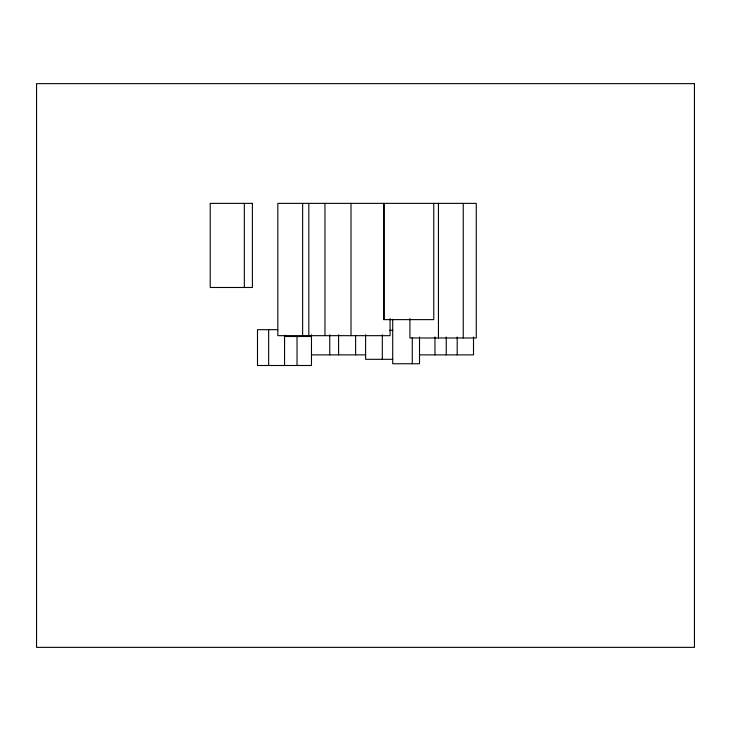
<?xml version="1.0" encoding="UTF-8"?>
<svg xmlns="http://www.w3.org/2000/svg" width="731" height="731" viewBox="0 0 731 731"><rect width="100%" height="100%" fill="white"/><g stroke="black" fill="none" stroke-linecap="round" stroke-linejoin="round"><path stroke-width="1.1" d="M277.789 329.672L257.495 329.672L257.495 365.5L311.47 365.5L311.47 334.798M389.596 330.311L392.711 330.311M284.551 336.498L311.47 336.498M311.47 354.873L365.601 354.873M419.512 354.873L473.505 354.873L473.505 337.028M392.711 359.314L365.601 359.314L365.601 334.771M463.253 203.373L463.253 337.987M457.195 337.028L457.195 354.873M446.248 337.028L446.248 354.873M438.445 203.373L438.445 337.987M434.972 337.028L434.972 354.873M433.766 203.373L433.766 319.621L383.738 319.621L383.738 203.373M419.512 337.028L419.512 363.746L392.711 363.746L392.711 319.319M412.275 337.548L412.275 363.746M409.917 318.588L409.917 337.987L476.274 337.987L476.274 203.373L277.826 203.373L277.826 335.666L390.071 335.666L390.071 318.561M384.104 203.373L384.104 319.621M382.322 334.771L382.322 359.314M355.622 335.584L355.622 354.873M351.008 203.373L351.008 335.666M338.59 334.798L338.59 354.873M329.754 334.798L329.754 354.873M324.957 203.373L324.957 335.666M308.829 203.373L308.829 335.666M302.634 203.373L302.634 335.666M297.033 336.498L297.033 365.5M284.551 335.273L284.551 365.5M268.652 329.672L268.652 365.5M244.337 203.373L244.337 287.484M694.45 83.636L36.55 83.636L36.55 647.364L694.45 647.364L694.45 83.636M252.396 203.373L210.226 203.373L210.226 287.484L252.396 287.484L252.396 203.373"/></g></svg>
